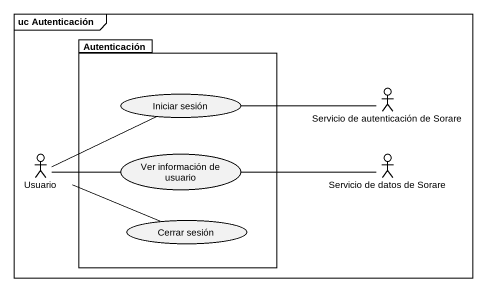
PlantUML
@startuml
mainframe uc Autenticación
package Autenticación {
  usecase "Iniciar sesión" as Iniciar_sesión
  usecase "Ver información de usuario" as Ver_información_de_usuario
  usecase "Cerrar sesión" as Cerrar_sesión
}
actor "Servicio de autenticación de Sorare" as Servicio_de_autenticación
actor Usuario
actor "Servicio de datos de Sorare" as Servicio_de_datos_de_Sorare
Iniciar_sesión -right- Servicio_de_autenticación
Usuario -right- Iniciar_sesión
Usuario -right- Ver_información_de_usuario
Usuario -right- Cerrar_sesión
Ver_información_de_usuario -right- Servicio_de_datos_de_Sorare
@enduml
